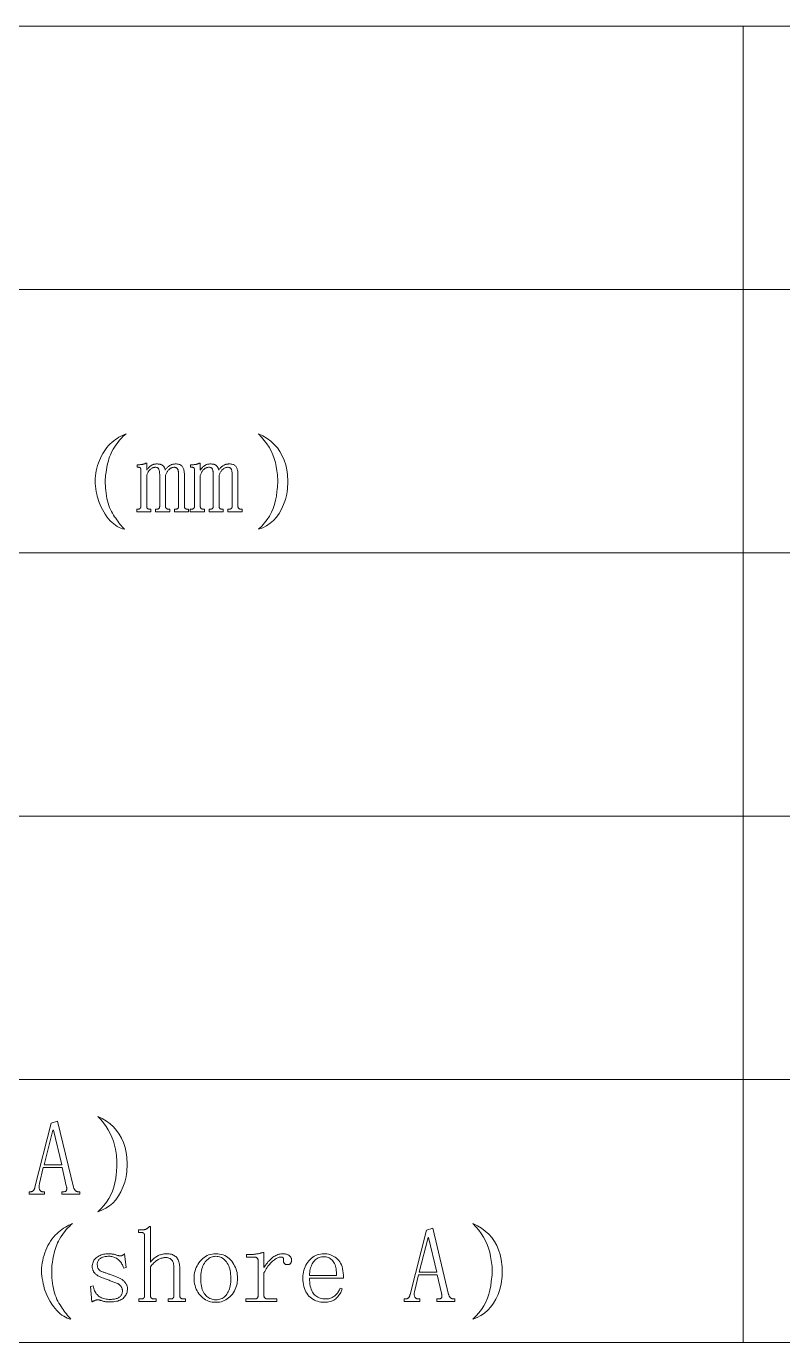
# Model space of a CAD drawing. Extents: x 1 to 297, y 1 to 210.
# Drawn here: x 17.63 to 33.11, y 29.56 to 56.51 of the extents above; entities that cross this region are included whole.
import ezdxf

# ---------------------------------------------------------------- set-up
doc = ezdxf.new("R2010")
doc.units = 0

msp = doc.modelspace()

# ---------------------------------------------------------------- linework, layer by layer
at = {"color": 7, "lineweight": 13}
for p, q in [((1.306, 56.508), (219.321, 56.508)), ((32.304, 56.508), (32.304, 29.565)), ((1.306, 51.119), (219.321, 51.119)), ((1.306, 45.731), (175.108, 45.731)), ((1.306, 40.342), (219.321, 40.342)), ((1.306, 34.953), (219.321, 34.953)), ((1.306, 29.565), (219.321, 29.565))]:
    msp.add_line(p, q, dxfattribs=at)
for points in [[(19.671, 48.168), (19.637, 48.139), (19.605, 48.109), (19.573, 48.078), (19.542, 48.044), (19.513, 48.009), (19.484, 47.972), (19.456, 47.934), (19.43, 47.893), (19.404, 47.851), (19.38, 47.808), (19.363, 47.773), (19.348, 47.736), (19.333, 47.697), (19.319, 47.657), (19.307, 47.615), (19.295, 47.571), (19.285, 47.526), (19.276, 47.479), (19.267, 47.43), (19.26, 47.379), (19.254, 47.347), (19.249, 47.313), (19.245, 47.276), (19.243, 47.237), (19.243, 47.195), (19.243, 47.151), (19.245, 47.104), (19.249, 47.055), (19.254, 47.004), (19.26, 46.951), (19.268, 46.897), (19.277, 46.845), (19.288, 46.795), (19.301, 46.748), (19.316, 46.702), (19.332, 46.658), (19.35, 46.617), (19.37, 46.578), (19.391, 46.54), (19.414, 46.505), (19.435, 46.471), (19.456, 46.438), (19.477, 46.407), (19.499, 46.376), (19.521, 46.346), (19.544, 46.318), (19.566, 46.29), (19.59, 46.263), (19.613, 46.238), (19.637, 46.213), (19.599, 46.222), (19.562, 46.235), (19.525, 46.251), (19.489, 46.271), (19.453, 46.295), (19.417, 46.322), (19.381, 46.354), (19.346, 46.389), (19.311, 46.428), (19.277, 46.471), (19.244, 46.521), (19.214, 46.571), (19.186, 46.62), (19.162, 46.668), (19.14, 46.715), (19.121, 46.761), (19.104, 46.805), (19.09, 46.849), (19.079, 46.892), (19.071, 46.933), (19.059, 46.988), (19.049, 47.042), (19.042, 47.096), (19.038, 47.15), (19.037, 47.203), (19.038, 47.256), (19.042, 47.309), (19.049, 47.361), (19.059, 47.413), (19.071, 47.465), (19.086, 47.519), (19.103, 47.571), (19.122, 47.622), (19.143, 47.671), (19.166, 47.718), (19.191, 47.763), (19.218, 47.807), (19.247, 47.849), (19.278, 47.889), (19.311, 47.928), (19.346, 47.961), (19.38, 47.992), (19.416, 48.021), (19.451, 48.048), (19.487, 48.073), (19.523, 48.096), (19.56, 48.117), (19.596, 48.136), (19.634, 48.153)], [(22.38, 48.168), (22.472, 48.123), (22.557, 48.072), (22.634, 48.015), (22.703, 47.951), (22.766, 47.881), (22.82, 47.804), (22.867, 47.72), (22.906, 47.63), (22.938, 47.534), (22.963, 47.431), (22.969, 47.382), (22.974, 47.334), (22.977, 47.285), (22.979, 47.236), (22.98, 47.186), (22.979, 47.136), (22.977, 47.086), (22.974, 47.036), (22.969, 46.985), (22.963, 46.933), (22.932, 46.821), (22.895, 46.718), (22.853, 46.624), (22.804, 46.538), (22.748, 46.462), (22.687, 46.394), (22.619, 46.336), (22.546, 46.286), (22.466, 46.245), (22.38, 46.213), (22.445, 46.277), (22.505, 46.343), (22.558, 46.412), (22.605, 46.485), (22.646, 46.561), (22.68, 46.639), (22.709, 46.721), (22.731, 46.806), (22.747, 46.894), (22.757, 46.985), (22.763, 47.029), (22.768, 47.073), (22.771, 47.117), (22.773, 47.16), (22.774, 47.203), (22.773, 47.246), (22.771, 47.288), (22.768, 47.33), (22.763, 47.372), (22.757, 47.413), (22.744, 47.498), (22.725, 47.581), (22.701, 47.661), (22.672, 47.74), (22.637, 47.816), (22.596, 47.891), (22.551, 47.963), (22.499, 48.033), (22.442, 48.102)], [(19.92, 47.533), (19.928, 47.534), (19.937, 47.534), (19.946, 47.534), (19.954, 47.535), (19.963, 47.536), (19.971, 47.537), (19.98, 47.538), (19.988, 47.539), (19.997, 47.54), (20.006, 47.542), (20.014, 47.544), (20.022, 47.546), (20.03, 47.548), (20.037, 47.55), (20.044, 47.553), (20.051, 47.555), (20.057, 47.558), (20.063, 47.561), (20.069, 47.564), (20.074, 47.568), (20.091, 47.568), (20.091, 47.422), (20.1, 47.435), (20.109, 47.448), (20.118, 47.46), (20.127, 47.471), (20.136, 47.481), (20.146, 47.49), (20.155, 47.499), (20.165, 47.507), (20.175, 47.514), (20.186, 47.521), (20.196, 47.526), (20.206, 47.531), (20.217, 47.536), (20.228, 47.54), (20.239, 47.543), (20.25, 47.546), (20.262, 47.548), (20.273, 47.549), (20.285, 47.55), (20.297, 47.551), (20.312, 47.55), (20.326, 47.549), (20.34, 47.548), (20.353, 47.546), (20.366, 47.543), (20.377, 47.54), (20.388, 47.536), (20.398, 47.531), (20.408, 47.526), (20.417, 47.521), (20.425, 47.514), (20.433, 47.507), (20.44, 47.499), (20.446, 47.49), (20.451, 47.481), (20.456, 47.471), (20.46, 47.46), (20.464, 47.448), (20.466, 47.435), (20.468, 47.422), (20.477, 47.435), (20.486, 47.448), (20.495, 47.46), (20.505, 47.471), (20.514, 47.481), (20.524, 47.49), (20.535, 47.499), (20.545, 47.507), (20.556, 47.514), (20.567, 47.521), (20.578, 47.526), (20.589, 47.531), (20.601, 47.536), (20.612, 47.54), (20.624, 47.543), (20.635, 47.546), (20.647, 47.548), (20.659, 47.549), (20.671, 47.55), (20.683, 47.551), (20.703, 47.55), (20.721, 47.548), (20.739, 47.545), (20.755, 47.541), (20.769, 47.536), (20.783, 47.529), (20.795, 47.521), (20.806, 47.512), (20.816, 47.502), (20.824, 47.491), (20.831, 47.478), (20.838, 47.465), (20.844, 47.451), (20.849, 47.437), (20.853, 47.422), (20.856, 47.406), (20.859, 47.39), (20.861, 47.373), (20.862, 47.355), (20.863, 47.336), (20.863, 46.685), (20.863, 46.678), (20.863, 46.672), (20.864, 46.666), (20.865, 46.661), (20.867, 46.656), (20.869, 46.651), (20.871, 46.647), (20.874, 46.644), (20.877, 46.64), (20.88, 46.638), (20.883, 46.635), (20.887, 46.633), (20.892, 46.631), (20.896, 46.629), (20.901, 46.628), (20.907, 46.627), (20.912, 46.626), (20.918, 46.625), (20.925, 46.625), (20.931, 46.625), (20.948, 46.625), (20.948, 46.573), (20.657, 46.573), (20.657, 46.625), (20.674, 46.625), (20.681, 46.625), (20.687, 46.625), (20.693, 46.626), (20.699, 46.627), (20.704, 46.628), (20.709, 46.629), (20.714, 46.631), (20.718, 46.633), (20.722, 46.635), (20.726, 46.638), (20.729, 46.64), (20.732, 46.644), (20.734, 46.647), (20.736, 46.651), (20.738, 46.656), (20.74, 46.661), (20.741, 46.666), (20.742, 46.672), (20.742, 46.678), (20.743, 46.685), (20.743, 47.328), (20.742, 47.346), (20.742, 47.363), (20.741, 47.378), (20.739, 47.393), (20.737, 47.406), (20.735, 47.418), (20.732, 47.428), (20.729, 47.437), (20.725, 47.445), (20.721, 47.452), (20.717, 47.458), (20.712, 47.463), (20.706, 47.467), (20.701, 47.471), (20.694, 47.474), (20.688, 47.477), (20.681, 47.479), (20.673, 47.481), (20.665, 47.482), (20.657, 47.482), (20.645, 47.482), (20.633, 47.48), (20.622, 47.478), (20.611, 47.475), (20.6, 47.471), (20.59, 47.467), (20.579, 47.461), (20.569, 47.455), (20.559, 47.447), (20.55, 47.439), (20.541, 47.43), (20.532, 47.421), (20.523, 47.41), (20.516, 47.399), (20.508, 47.388), (20.501, 47.375), (20.494, 47.362), (20.488, 47.349), (20.482, 47.334), (20.477, 47.319), (20.477, 46.685), (20.477, 46.678), (20.478, 46.672), (20.478, 46.666), (20.48, 46.661), (20.481, 46.656), (20.483, 46.651), (20.485, 46.647), (20.488, 46.644), (20.491, 46.64), (20.494, 46.638), (20.498, 46.635), (20.502, 46.633), (20.506, 46.631), (20.511, 46.629), (20.516, 46.628), (20.521, 46.627), (20.526, 46.626), (20.532, 46.625), (20.539, 46.625), (20.546, 46.625), (20.563, 46.625), (20.563, 46.573), (20.271, 46.573), (20.271, 46.625), (20.288, 46.625), (20.295, 46.625), (20.301, 46.625), (20.307, 46.626), (20.313, 46.627), (20.318, 46.628), (20.323, 46.629), (20.328, 46.631), (20.332, 46.633), (20.336, 46.635), (20.34, 46.638), (20.343, 46.64), (20.346, 46.644), (20.349, 46.647), (20.351, 46.651), (20.353, 46.656), (20.354, 46.661), (20.355, 46.666), (20.356, 46.672), (20.357, 46.678), (20.357, 46.685), (20.357, 47.328), (20.357, 47.343), (20.356, 47.357), (20.355, 47.371), (20.354, 47.383), (20.353, 47.395), (20.351, 47.406), (20.349, 47.417), (20.346, 47.426), (20.343, 47.435), (20.34, 47.443), (20.336, 47.451), (20.332, 47.457), (20.326, 47.463), (20.321, 47.468), (20.314, 47.472), (20.307, 47.476), (20.299, 47.479), (20.29, 47.48), (20.281, 47.482), (20.271, 47.482), (20.259, 47.482), (20.248, 47.48), (20.236, 47.478), (20.225, 47.475), (20.214, 47.471), (20.204, 47.467), (20.194, 47.461), (20.183, 47.455), (20.174, 47.447), (20.164, 47.439), (20.155, 47.43), (20.146, 47.42), (20.138, 47.41), (20.13, 47.398), (20.122, 47.386), (20.115, 47.372), (20.109, 47.358), (20.102, 47.343), (20.097, 47.327), (20.091, 47.311), (20.091, 46.685), (20.091, 46.678), (20.092, 46.672), (20.093, 46.666), (20.094, 46.661), (20.096, 46.656), (20.097, 46.651), (20.1, 46.647), (20.102, 46.644), (20.105, 46.64), (20.108, 46.638), (20.112, 46.635), (20.116, 46.633), (20.12, 46.631), (20.125, 46.629), (20.13, 46.628), (20.135, 46.627), (20.141, 46.626), (20.147, 46.625), (20.153, 46.625), (20.16, 46.625), (20.177, 46.625), (20.177, 46.573), (19.886, 46.573), (19.886, 46.625), (19.903, 46.625), (19.909, 46.625), (19.916, 46.625), (19.922, 46.626), (19.927, 46.627), (19.933, 46.628), (19.938, 46.629), (19.942, 46.631), (19.947, 46.633), (19.95, 46.635), (19.954, 46.638), (19.957, 46.64), (19.96, 46.644), (19.963, 46.647), (19.965, 46.651), (19.967, 46.656), (19.968, 46.661), (19.97, 46.666), (19.971, 46.672), (19.971, 46.678), (19.971, 46.685), (19.971, 47.431), (19.971, 47.436), (19.971, 47.44), (19.97, 47.445), (19.97, 47.449), (19.969, 47.453), (19.968, 47.457), (19.967, 47.46), (19.966, 47.463), (19.964, 47.466), (19.963, 47.469), (19.961, 47.472), (19.959, 47.474), (19.956, 47.476), (19.953, 47.477), (19.95, 47.479), (19.946, 47.48), (19.942, 47.481), (19.938, 47.481), (19.933, 47.482), (19.928, 47.482), (19.894, 47.482), (19.894, 47.533)], [(21.017, 47.533), (21.026, 47.534), (21.034, 47.534), (21.043, 47.534), (21.051, 47.535), (21.06, 47.536), (21.068, 47.537), (21.077, 47.538), (21.086, 47.539), (21.094, 47.54), (21.103, 47.542), (21.111, 47.544), (21.119, 47.546), (21.127, 47.548), (21.134, 47.55), (21.141, 47.553), (21.148, 47.555), (21.154, 47.558), (21.16, 47.561), (21.166, 47.564), (21.171, 47.568), (21.188, 47.568), (21.188, 47.422), (21.197, 47.435), (21.206, 47.448), (21.215, 47.46), (21.224, 47.471), (21.233, 47.481), (21.243, 47.49), (21.253, 47.499), (21.262, 47.507), (21.272, 47.514), (21.283, 47.521), (21.293, 47.526), (21.304, 47.531), (21.314, 47.536), (21.325, 47.54), (21.336, 47.543), (21.347, 47.546), (21.359, 47.548), (21.37, 47.549), (21.382, 47.55), (21.394, 47.551), (21.409, 47.55), (21.424, 47.549), (21.437, 47.548), (21.45, 47.546), (21.463, 47.543), (21.474, 47.54), (21.485, 47.536), (21.496, 47.531), (21.505, 47.526), (21.514, 47.521), (21.522, 47.514), (21.53, 47.507), (21.537, 47.499), (21.543, 47.49), (21.548, 47.481), (21.553, 47.471), (21.557, 47.46), (21.561, 47.448), (21.563, 47.435), (21.566, 47.422), (21.574, 47.435), (21.583, 47.448), (21.592, 47.46), (21.602, 47.471), (21.612, 47.481), (21.622, 47.49), (21.632, 47.499), (21.642, 47.507), (21.653, 47.514), (21.664, 47.521), (21.675, 47.526), (21.687, 47.531), (21.698, 47.536), (21.709, 47.54), (21.721, 47.543), (21.732, 47.546), (21.744, 47.548), (21.756, 47.549), (21.768, 47.55), (21.78, 47.551), (21.8, 47.55), (21.818, 47.548), (21.836, 47.545), (21.852, 47.541), (21.867, 47.536), (21.88, 47.529), (21.892, 47.521), (21.903, 47.512), (21.913, 47.502), (21.921, 47.491), (21.929, 47.478), (21.935, 47.465), (21.941, 47.451), (21.946, 47.437), (21.95, 47.422), (21.954, 47.406), (21.956, 47.39), (21.958, 47.373), (21.959, 47.355), (21.96, 47.336), (21.96, 46.685), (21.96, 46.678), (21.96, 46.672), (21.961, 46.666), (21.963, 46.661), (21.964, 46.656), (21.966, 46.651), (21.968, 46.647), (21.971, 46.644), (21.974, 46.64), (21.977, 46.638), (21.981, 46.635), (21.984, 46.633), (21.989, 46.631), (21.993, 46.629), (21.998, 46.628), (22.004, 46.627), (22.009, 46.626), (22.015, 46.625), (22.022, 46.625), (22.028, 46.625), (22.046, 46.625), (22.046, 46.573), (21.754, 46.573), (21.754, 46.625), (21.771, 46.625), (21.778, 46.625), (21.784, 46.625), (21.79, 46.626), (21.796, 46.627), (21.801, 46.628), (21.806, 46.629), (21.811, 46.631), (21.815, 46.633), (21.819, 46.635), (21.823, 46.638), (21.826, 46.64), (21.829, 46.644), (21.831, 46.647), (21.834, 46.651), (21.836, 46.656), (21.837, 46.661), (21.838, 46.666), (21.839, 46.672), (21.84, 46.678), (21.84, 46.685), (21.84, 47.328), (21.84, 47.346), (21.839, 47.363), (21.838, 47.378), (21.836, 47.393), (21.834, 47.406), (21.832, 47.418), (21.829, 47.428), (21.826, 47.437), (21.822, 47.445), (21.818, 47.452), (21.814, 47.458), (21.809, 47.463), (21.804, 47.467), (21.798, 47.471), (21.792, 47.474), (21.785, 47.477), (21.778, 47.479), (21.77, 47.481), (21.762, 47.482), (21.754, 47.482), (21.742, 47.482), (21.731, 47.48), (21.719, 47.478), (21.708, 47.475), (21.697, 47.471), (21.687, 47.467), (21.676, 47.461), (21.666, 47.455), (21.656, 47.447), (21.647, 47.439), (21.638, 47.43), (21.629, 47.421), (21.621, 47.41), (21.613, 47.399), (21.605, 47.388), (21.598, 47.375), (21.591, 47.362), (21.585, 47.349), (21.579, 47.334), (21.574, 47.319), (21.574, 46.685), (21.574, 46.678), (21.575, 46.672), (21.576, 46.666), (21.577, 46.661), (21.578, 46.656), (21.58, 46.651), (21.582, 46.647), (21.585, 46.644), (21.588, 46.64), (21.591, 46.638), (21.595, 46.635), (21.599, 46.633), (21.603, 46.631), (21.608, 46.629), (21.613, 46.628), (21.618, 46.627), (21.624, 46.626), (21.63, 46.625), (21.636, 46.625), (21.643, 46.625), (21.66, 46.625), (21.66, 46.573), (21.368, 46.573), (21.368, 46.625), (21.386, 46.625), (21.392, 46.625), (21.399, 46.625), (21.405, 46.626), (21.41, 46.627), (21.416, 46.628), (21.42, 46.629), (21.425, 46.631), (21.429, 46.633), (21.433, 46.635), (21.437, 46.638), (21.44, 46.64), (21.443, 46.644), (21.446, 46.647), (21.448, 46.651), (21.45, 46.656), (21.451, 46.661), (21.453, 46.666), (21.453, 46.672), (21.454, 46.678), (21.454, 46.685), (21.454, 47.328), (21.454, 47.343), (21.453, 47.357), (21.453, 47.371), (21.451, 47.383), (21.45, 47.395), (21.448, 47.406), (21.446, 47.417), (21.443, 47.426), (21.44, 47.435), (21.437, 47.443), (21.433, 47.451), (21.429, 47.457), (21.424, 47.463), (21.418, 47.468), (21.411, 47.472), (21.404, 47.476), (21.396, 47.479), (21.388, 47.48), (21.378, 47.482), (21.368, 47.482), (21.356, 47.482), (21.345, 47.48), (21.334, 47.478), (21.322, 47.475), (21.312, 47.471), (21.301, 47.467), (21.291, 47.461), (21.281, 47.455), (21.271, 47.447), (21.261, 47.439), (21.252, 47.43), (21.243, 47.42), (21.235, 47.41), (21.227, 47.398), (21.219, 47.386), (21.212, 47.372), (21.206, 47.358), (21.2, 47.343), (21.194, 47.327), (21.188, 47.311), (21.188, 46.685), (21.189, 46.678), (21.189, 46.672), (21.19, 46.666), (21.191, 46.661), (21.193, 46.656), (21.195, 46.651), (21.197, 46.647), (21.199, 46.644), (21.202, 46.64), (21.206, 46.638), (21.209, 46.635), (21.213, 46.633), (21.217, 46.631), (21.222, 46.629), (21.227, 46.628), (21.232, 46.627), (21.238, 46.626), (21.244, 46.625), (21.25, 46.625), (21.257, 46.625), (21.274, 46.625), (21.274, 46.573), (20.983, 46.573), (20.983, 46.625), (21, 46.625), (21.006, 46.625), (21.013, 46.625), (21.019, 46.626), (21.024, 46.627), (21.03, 46.628), (21.035, 46.629), (21.039, 46.631), (21.044, 46.633), (21.048, 46.635), (21.051, 46.638), (21.054, 46.64), (21.057, 46.644), (21.06, 46.647), (21.062, 46.651), (21.064, 46.656), (21.066, 46.661), (21.067, 46.666), (21.068, 46.672), (21.068, 46.678), (21.068, 46.685), (21.068, 47.431), (21.068, 47.436), (21.068, 47.44), (21.068, 47.445), (21.067, 47.449), (21.066, 47.453), (21.065, 47.457), (21.064, 47.46), (21.063, 47.463), (21.061, 47.466), (21.06, 47.469), (21.058, 47.472), (21.056, 47.474), (21.053, 47.476), (21.05, 47.477), (21.047, 47.479), (21.043, 47.48), (21.039, 47.481), (21.035, 47.481), (21.03, 47.482), (21.026, 47.482), (20.991, 47.482), (20.991, 47.533)], [(18.36, 33.151), (17.974, 33.151), (17.897, 32.825), (17.894, 32.81), (17.891, 32.795), (17.89, 32.781), (17.889, 32.768), (17.888, 32.755), (17.889, 32.743), (17.89, 32.732), (17.891, 32.721), (17.894, 32.71), (17.897, 32.701), (17.901, 32.692), (17.906, 32.684), (17.911, 32.677), (17.918, 32.67), (17.925, 32.665), (17.933, 32.661), (17.942, 32.658), (17.952, 32.655), (17.963, 32.654), (17.974, 32.653), (18, 32.653), (18, 32.602), (17.683, 32.602), (17.683, 32.653), (17.708, 32.653), (17.715, 32.654), (17.722, 32.654), (17.728, 32.655), (17.734, 32.657), (17.741, 32.659), (17.746, 32.661), (17.752, 32.664), (17.758, 32.667), (17.763, 32.671), (17.768, 32.675), (17.773, 32.679), (17.778, 32.685), (17.782, 32.69), (17.786, 32.697), (17.79, 32.704), (17.793, 32.711), (17.796, 32.72), (17.799, 32.728), (17.801, 32.738), (17.803, 32.748), (18.137, 34.059), (18.266, 34.102), (18.591, 32.748), (18.595, 32.738), (18.598, 32.728), (18.602, 32.72), (18.606, 32.711), (18.611, 32.704), (18.615, 32.697), (18.619, 32.69), (18.624, 32.685), (18.629, 32.679), (18.634, 32.675), (18.639, 32.671), (18.645, 32.667), (18.65, 32.664), (18.656, 32.661), (18.662, 32.659), (18.668, 32.657), (18.674, 32.655), (18.681, 32.654), (18.687, 32.654), (18.694, 32.653), (18.72, 32.653), (18.72, 32.602), (18.351, 32.602), (18.351, 32.653), (18.386, 32.653), (18.395, 32.654), (18.405, 32.655), (18.413, 32.656), (18.42, 32.658), (18.427, 32.661), (18.433, 32.664), (18.439, 32.668), (18.443, 32.673), (18.447, 32.678), (18.45, 32.683), (18.452, 32.69), (18.454, 32.697), (18.455, 32.704), (18.455, 32.712), (18.455, 32.721), (18.454, 32.73), (18.453, 32.74), (18.451, 32.751), (18.449, 32.762), (18.446, 32.773)], [(19.088, 34.196), (19.181, 34.152), (19.265, 34.101), (19.342, 34.044), (19.412, 33.98), (19.474, 33.909), (19.529, 33.832), (19.576, 33.749), (19.615, 33.659), (19.647, 33.562), (19.671, 33.459), (19.677, 33.411), (19.682, 33.362), (19.686, 33.314), (19.688, 33.264), (19.688, 33.215), (19.688, 33.165), (19.686, 33.115), (19.682, 33.064), (19.677, 33.013), (19.671, 32.962), (19.641, 32.85), (19.604, 32.747), (19.561, 32.652), (19.512, 32.567), (19.457, 32.491), (19.396, 32.423), (19.328, 32.364), (19.254, 32.315), (19.174, 32.274), (19.088, 32.242), (19.154, 32.305), (19.213, 32.372), (19.266, 32.441), (19.313, 32.514), (19.354, 32.589), (19.389, 32.668), (19.417, 32.75), (19.439, 32.834), (19.456, 32.922), (19.466, 33.013), (19.472, 33.058), (19.476, 33.102), (19.48, 33.146), (19.482, 33.189), (19.483, 33.232), (19.482, 33.275), (19.48, 33.317), (19.476, 33.359), (19.472, 33.401), (19.466, 33.442), (19.452, 33.527), (19.434, 33.609), (19.41, 33.69), (19.38, 33.768), (19.346, 33.845), (19.305, 33.919), (19.259, 33.992), (19.208, 34.062), (19.151, 34.13)], [(18.18, 33.913), (18.171, 33.913), (17.991, 33.202), (18.351, 33.202)], [(18.574, 32.002), (18.54, 31.974), (18.508, 31.944), (18.476, 31.912), (18.445, 31.879), (18.416, 31.843), (18.387, 31.807), (18.359, 31.768), (18.333, 31.728), (18.307, 31.686), (18.283, 31.642), (18.266, 31.607), (18.25, 31.57), (18.236, 31.531), (18.222, 31.491), (18.21, 31.449), (18.198, 31.405), (18.188, 31.36), (18.178, 31.313), (18.17, 31.264), (18.163, 31.213), (18.156, 31.181), (18.152, 31.147), (18.148, 31.11), (18.146, 31.071), (18.146, 31.029), (18.146, 30.985), (18.148, 30.939), (18.152, 30.89), (18.156, 30.839), (18.163, 30.785), (18.17, 30.731), (18.18, 30.679), (18.191, 30.63), (18.204, 30.582), (18.218, 30.536), (18.235, 30.493), (18.253, 30.451), (18.272, 30.412), (18.294, 30.374), (18.317, 30.339), (18.338, 30.305), (18.359, 30.273), (18.38, 30.241), (18.402, 30.21), (18.424, 30.181), (18.447, 30.152), (18.469, 30.124), (18.492, 30.098), (18.516, 30.072), (18.54, 30.048), (18.502, 30.056), (18.465, 30.069), (18.428, 30.085), (18.392, 30.105), (18.356, 30.129), (18.32, 30.157), (18.284, 30.188), (18.249, 30.223), (18.214, 30.262), (18.18, 30.305), (18.147, 30.356), (18.117, 30.406), (18.089, 30.455), (18.065, 30.502), (18.043, 30.549), (18.023, 30.595), (18.007, 30.64), (17.993, 30.683), (17.982, 30.726), (17.974, 30.768), (17.962, 30.822), (17.952, 30.877), (17.945, 30.931), (17.941, 30.984), (17.94, 31.038), (17.941, 31.091), (17.945, 31.143), (17.952, 31.196), (17.962, 31.248), (17.974, 31.299), (17.989, 31.353), (18.006, 31.405), (18.024, 31.456), (18.045, 31.505), (18.068, 31.552), (18.093, 31.597), (18.12, 31.641), (18.15, 31.683), (18.181, 31.723), (18.214, 31.762), (18.249, 31.795), (18.283, 31.826), (18.318, 31.856), (18.354, 31.883), (18.39, 31.908), (18.426, 31.931), (18.462, 31.952), (18.499, 31.97), (18.537, 31.987)], [(19.928, 30.408), (19.928, 30.459), (19.971, 30.459), (19.98, 30.459), (19.987, 30.46), (19.995, 30.461), (20.001, 30.462), (20.008, 30.463), (20.013, 30.465), (20.019, 30.468), (20.023, 30.47), (20.028, 30.473), (20.031, 30.476), (20.034, 30.48), (20.037, 30.484), (20.04, 30.488), (20.042, 30.493), (20.044, 30.498), (20.046, 30.503), (20.047, 30.509), (20.048, 30.515), (20.048, 30.521), (20.048, 30.528), (20.048, 31.753), (20.048, 31.76), (20.048, 31.766), (20.047, 31.772), (20.046, 31.778), (20.044, 31.783), (20.042, 31.788), (20.04, 31.793), (20.037, 31.797), (20.034, 31.801), (20.031, 31.805), (20.028, 31.808), (20.023, 31.811), (20.019, 31.814), (20.013, 31.816), (20.008, 31.818), (20.001, 31.819), (19.995, 31.82), (19.987, 31.821), (19.98, 31.822), (19.971, 31.822), (19.92, 31.822), (19.92, 31.873), (20.014, 31.873), (20.021, 31.874), (20.028, 31.874), (20.035, 31.875), (20.042, 31.876), (20.048, 31.878), (20.055, 31.88), (20.062, 31.882), (20.069, 31.884), (20.076, 31.887), (20.083, 31.891), (20.09, 31.894), (20.096, 31.898), (20.103, 31.902), (20.11, 31.907), (20.117, 31.912), (20.124, 31.917), (20.131, 31.923), (20.138, 31.929), (20.144, 31.935), (20.151, 31.942), (20.168, 31.942), (20.168, 31.213), (20.184, 31.232), (20.199, 31.249), (20.215, 31.265), (20.231, 31.28), (20.247, 31.294), (20.262, 31.307), (20.278, 31.318), (20.295, 31.329), (20.311, 31.338), (20.327, 31.346), (20.343, 31.354), (20.36, 31.36), (20.377, 31.366), (20.394, 31.371), (20.412, 31.375), (20.429, 31.379), (20.447, 31.381), (20.465, 31.383), (20.484, 31.384), (20.503, 31.385), (20.528, 31.384), (20.552, 31.382), (20.574, 31.378), (20.596, 31.373), (20.616, 31.367), (20.635, 31.359), (20.653, 31.349), (20.67, 31.338), (20.685, 31.326), (20.7, 31.312), (20.713, 31.297), (20.724, 31.28), (20.735, 31.261), (20.744, 31.241), (20.751, 31.219), (20.757, 31.195), (20.762, 31.17), (20.766, 31.143), (20.768, 31.115), (20.768, 31.085), (20.768, 30.528), (20.769, 30.521), (20.769, 30.515), (20.77, 30.509), (20.772, 30.503), (20.774, 30.498), (20.776, 30.493), (20.779, 30.488), (20.782, 30.484), (20.786, 30.48), (20.79, 30.476), (20.794, 30.473), (20.799, 30.47), (20.804, 30.468), (20.809, 30.465), (20.814, 30.463), (20.82, 30.462), (20.826, 30.461), (20.832, 30.46), (20.839, 30.459), (20.846, 30.459), (20.888, 30.459), (20.888, 30.408), (20.528, 30.408), (20.528, 30.459), (20.571, 30.459), (20.58, 30.459), (20.587, 30.46), (20.595, 30.461), (20.601, 30.462), (20.608, 30.463), (20.613, 30.465), (20.619, 30.468), (20.623, 30.47), (20.628, 30.473), (20.631, 30.476), (20.634, 30.48), (20.637, 30.484), (20.64, 30.488), (20.642, 30.493), (20.644, 30.498), (20.646, 30.503), (20.647, 30.509), (20.648, 30.515), (20.648, 30.521), (20.648, 30.528), (20.648, 31.068), (20.648, 31.096), (20.646, 31.122), (20.644, 31.146), (20.641, 31.169), (20.637, 31.189), (20.631, 31.207), (20.625, 31.223), (20.618, 31.238), (20.61, 31.25), (20.601, 31.261), (20.591, 31.27), (20.581, 31.278), (20.57, 31.285), (20.559, 31.291), (20.547, 31.296), (20.534, 31.3), (20.521, 31.303), (20.507, 31.306), (20.492, 31.307), (20.477, 31.308), (20.463, 31.307), (20.449, 31.306), (20.435, 31.304), (20.42, 31.301), (20.405, 31.297), (20.39, 31.292), (20.375, 31.287), (20.359, 31.28), (20.343, 31.273), (20.327, 31.265), (20.311, 31.256), (20.295, 31.245), (20.278, 31.234), (20.262, 31.221), (20.247, 31.207), (20.231, 31.192), (20.215, 31.175), (20.199, 31.158), (20.184, 31.139), (20.168, 31.119), (20.168, 30.528), (20.169, 30.521), (20.169, 30.515), (20.17, 30.509), (20.172, 30.503), (20.174, 30.498), (20.176, 30.493), (20.179, 30.488), (20.182, 30.484), (20.186, 30.48), (20.19, 30.476), (20.194, 30.473), (20.199, 30.47), (20.204, 30.468), (20.209, 30.465), (20.214, 30.463), (20.22, 30.462), (20.226, 30.461), (20.232, 30.46), (20.239, 30.459), (20.246, 30.459), (20.288, 30.459), (20.288, 30.408)], [(26.04, 30.956), (25.654, 30.956), (25.577, 30.631), (25.574, 30.615), (25.571, 30.601), (25.57, 30.587), (25.569, 30.574), (25.568, 30.561), (25.569, 30.549), (25.57, 30.537), (25.571, 30.526), (25.574, 30.516), (25.577, 30.506), (25.581, 30.497), (25.586, 30.489), (25.591, 30.482), (25.598, 30.476), (25.605, 30.471), (25.613, 30.467), (25.622, 30.463), (25.632, 30.461), (25.643, 30.46), (25.654, 30.459), (25.68, 30.459), (25.68, 30.408), (25.363, 30.408), (25.363, 30.459), (25.388, 30.459), (25.395, 30.459), (25.402, 30.46), (25.408, 30.461), (25.414, 30.463), (25.421, 30.465), (25.426, 30.467), (25.432, 30.47), (25.438, 30.473), (25.443, 30.476), (25.448, 30.481), (25.453, 30.485), (25.458, 30.49), (25.462, 30.496), (25.466, 30.503), (25.47, 30.51), (25.473, 30.517), (25.476, 30.525), (25.479, 30.534), (25.481, 30.543), (25.483, 30.553), (25.817, 31.865), (25.946, 31.908), (26.271, 30.553), (26.275, 30.543), (26.278, 30.534), (26.282, 30.525), (26.286, 30.517), (26.291, 30.51), (26.295, 30.503), (26.299, 30.496), (26.304, 30.49), (26.309, 30.485), (26.314, 30.481), (26.319, 30.476), (26.325, 30.473), (26.33, 30.47), (26.336, 30.467), (26.342, 30.465), (26.348, 30.463), (26.354, 30.461), (26.361, 30.46), (26.367, 30.459), (26.374, 30.459), (26.4, 30.459), (26.4, 30.408), (26.031, 30.408), (26.031, 30.459), (26.066, 30.459), (26.075, 30.459), (26.085, 30.46), (26.093, 30.462), (26.1, 30.464), (26.107, 30.467), (26.113, 30.47), (26.119, 30.474), (26.123, 30.478), (26.127, 30.483), (26.13, 30.489), (26.132, 30.495), (26.134, 30.502), (26.135, 30.51), (26.135, 30.518), (26.135, 30.527), (26.134, 30.536), (26.133, 30.546), (26.131, 30.556), (26.129, 30.567), (26.126, 30.579)], [(26.768, 32.002), (26.861, 31.958), (26.945, 31.907), (27.022, 31.849), (27.092, 31.785), (27.154, 31.715), (27.209, 31.638), (27.256, 31.554), (27.295, 31.464), (27.327, 31.368), (27.351, 31.265), (27.357, 31.217), (27.362, 31.168), (27.366, 31.119), (27.368, 31.07), (27.368, 31.021), (27.368, 30.971), (27.366, 30.92), (27.362, 30.87), (27.357, 30.819), (27.351, 30.768), (27.321, 30.656), (27.284, 30.552), (27.241, 30.458), (27.192, 30.373), (27.137, 30.296), (27.076, 30.229), (27.008, 30.17), (26.934, 30.12), (26.854, 30.08), (26.768, 30.048), (26.834, 30.111), (26.893, 30.177), (26.946, 30.247), (26.993, 30.319), (27.034, 30.395), (27.069, 30.474), (27.097, 30.555), (27.119, 30.64), (27.136, 30.728), (27.146, 30.819), (27.152, 30.864), (27.156, 30.908), (27.16, 30.951), (27.162, 30.995), (27.163, 31.038), (27.162, 31.08), (27.16, 31.123), (27.156, 31.165), (27.152, 31.206), (27.146, 31.248), (27.132, 31.332), (27.114, 31.415), (27.09, 31.496), (27.06, 31.574), (27.026, 31.651), (26.985, 31.725), (26.939, 31.797), (26.888, 31.868), (26.831, 31.936)], [(25.86, 31.719), (25.851, 31.719), (25.671, 31.008), (26.031, 31.008)], [(18.977, 31.119), (18.978, 31.144), (18.981, 31.168), (18.986, 31.191), (18.993, 31.212), (19.002, 31.233), (19.012, 31.252), (19.025, 31.27), (19.04, 31.286), (19.057, 31.302), (19.076, 31.316), (19.096, 31.329), (19.116, 31.341), (19.138, 31.351), (19.161, 31.36), (19.184, 31.368), (19.208, 31.374), (19.232, 31.379), (19.258, 31.382), (19.284, 31.384), (19.311, 31.385), (19.327, 31.385), (19.342, 31.384), (19.357, 31.383), (19.372, 31.381), (19.386, 31.379), (19.401, 31.377), (19.415, 31.374), (19.429, 31.371), (19.443, 31.368), (19.457, 31.363), (19.47, 31.359), (19.483, 31.356), (19.494, 31.352), (19.505, 31.35), (19.515, 31.347), (19.524, 31.345), (19.532, 31.344), (19.539, 31.343), (19.546, 31.342), (19.551, 31.342), (19.556, 31.342), (19.561, 31.342), (19.566, 31.343), (19.57, 31.343), (19.575, 31.344), (19.579, 31.345), (19.583, 31.346), (19.587, 31.347), (19.591, 31.349), (19.594, 31.351), (19.598, 31.352), (19.601, 31.355), (19.605, 31.357), (19.609, 31.36), (19.613, 31.363), (19.618, 31.367), (19.622, 31.371), (19.627, 31.375), (19.632, 31.38), (19.637, 31.385), (19.671, 31.102), (19.62, 31.093), (19.612, 31.115), (19.604, 31.136), (19.595, 31.156), (19.585, 31.175), (19.574, 31.193), (19.562, 31.21), (19.549, 31.226), (19.535, 31.242), (19.52, 31.256), (19.504, 31.269), (19.488, 31.281), (19.471, 31.292), (19.453, 31.302), (19.436, 31.31), (19.417, 31.317), (19.399, 31.323), (19.38, 31.328), (19.36, 31.331), (19.34, 31.333), (19.32, 31.333), (19.298, 31.333), (19.277, 31.332), (19.257, 31.33), (19.238, 31.327), (19.22, 31.323), (19.203, 31.318), (19.187, 31.312), (19.172, 31.306), (19.157, 31.299), (19.144, 31.291), (19.132, 31.282), (19.121, 31.272), (19.111, 31.262), (19.103, 31.251), (19.096, 31.239), (19.09, 31.227), (19.086, 31.214), (19.082, 31.2), (19.08, 31.186), (19.08, 31.171), (19.08, 31.157), (19.081, 31.144), (19.082, 31.132), (19.085, 31.121), (19.087, 31.109), (19.091, 31.099), (19.094, 31.089), (19.099, 31.08), (19.104, 31.071), (19.11, 31.063), (19.116, 31.056), (19.124, 31.049), (19.132, 31.042), (19.141, 31.036), (19.152, 31.03), (19.163, 31.025), (19.175, 31.02), (19.188, 31.015), (19.202, 31.011), (19.217, 31.008), (19.229, 31.003), (19.242, 30.997), (19.256, 30.992), (19.27, 30.986), (19.284, 30.981), (19.3, 30.975), (19.316, 30.97), (19.332, 30.964), (19.349, 30.958), (19.367, 30.952), (19.385, 30.946), (19.402, 30.94), (19.42, 30.934), (19.437, 30.927), (19.454, 30.921), (19.47, 30.914), (19.487, 30.908), (19.503, 30.901), (19.519, 30.895), (19.534, 30.888), (19.548, 30.881), (19.561, 30.873), (19.573, 30.865), (19.586, 30.857), (19.597, 30.848), (19.609, 30.839), (19.62, 30.829), (19.63, 30.819), (19.64, 30.809), (19.65, 30.798), (19.659, 30.786), (19.667, 30.775), (19.674, 30.763), (19.68, 30.751), (19.685, 30.739), (19.689, 30.726), (19.693, 30.713), (19.695, 30.7), (19.696, 30.687), (19.697, 30.673), (19.696, 30.648), (19.693, 30.624), (19.689, 30.601), (19.683, 30.579), (19.674, 30.559), (19.665, 30.539), (19.653, 30.521), (19.639, 30.503), (19.624, 30.487), (19.607, 30.472), (19.588, 30.458), (19.568, 30.446), (19.546, 30.435), (19.522, 30.425), (19.497, 30.417), (19.47, 30.411), (19.441, 30.406), (19.411, 30.402), (19.379, 30.4), (19.346, 30.399), (19.324, 30.399), (19.303, 30.4), (19.284, 30.401), (19.265, 30.403), (19.248, 30.404), (19.232, 30.407), (19.217, 30.41), (19.203, 30.413), (19.19, 30.417), (19.178, 30.421), (19.167, 30.425), (19.157, 30.428), (19.147, 30.431), (19.137, 30.434), (19.128, 30.437), (19.119, 30.439), (19.111, 30.44), (19.103, 30.441), (19.095, 30.442), (19.088, 30.442), (19.083, 30.442), (19.078, 30.441), (19.073, 30.441), (19.067, 30.44), (19.062, 30.439), (19.056, 30.437), (19.05, 30.436), (19.044, 30.434), (19.039, 30.432), (19.033, 30.429), (19.027, 30.427), (19.02, 30.424), (19.014, 30.421), (19.008, 30.418), (19.002, 30.415), (18.995, 30.412), (18.989, 30.409), (18.982, 30.406), (18.975, 30.403), (18.968, 30.399), (18.943, 30.716), (18.994, 30.725), (19, 30.698), (19.007, 30.673), (19.015, 30.649), (19.024, 30.626), (19.035, 30.605), (19.047, 30.585), (19.059, 30.566), (19.074, 30.549), (19.089, 30.534), (19.106, 30.519), (19.123, 30.506), (19.143, 30.494), (19.163, 30.484), (19.185, 30.475), (19.208, 30.468), (19.233, 30.462), (19.259, 30.457), (19.287, 30.453), (19.315, 30.451), (19.346, 30.451), (19.369, 30.451), (19.391, 30.452), (19.412, 30.454), (19.433, 30.457), (19.452, 30.461), (19.469, 30.466), (19.486, 30.472), (19.502, 30.478), (19.516, 30.485), (19.53, 30.493), (19.542, 30.502), (19.553, 30.512), (19.563, 30.523), (19.571, 30.535), (19.578, 30.547), (19.584, 30.56), (19.588, 30.574), (19.592, 30.589), (19.593, 30.605), (19.594, 30.622), (19.594, 30.634), (19.593, 30.645), (19.591, 30.656), (19.589, 30.667), (19.586, 30.677), (19.582, 30.686), (19.577, 30.695), (19.572, 30.704), (19.566, 30.713), (19.56, 30.721), (19.553, 30.728), (19.546, 30.735), (19.539, 30.742), (19.532, 30.748), (19.526, 30.754), (19.519, 30.759), (19.512, 30.764), (19.505, 30.769), (19.498, 30.773), (19.491, 30.776), (19.474, 30.783), (19.456, 30.79), (19.438, 30.797), (19.42, 30.804), (19.401, 30.812), (19.382, 30.819), (19.363, 30.826), (19.343, 30.834), (19.323, 30.841), (19.303, 30.849), (19.282, 30.857), (19.263, 30.864), (19.243, 30.872), (19.224, 30.879), (19.206, 30.887), (19.188, 30.894), (19.171, 30.901), (19.155, 30.908), (19.138, 30.915), (19.123, 30.922), (19.108, 30.929), (19.094, 30.936), (19.08, 30.944), (19.068, 30.952), (19.056, 30.961), (19.046, 30.969), (19.036, 30.978), (19.027, 30.988), (19.019, 30.998), (19.011, 31.008), (19.005, 31.018), (18.999, 31.029), (18.994, 31.039), (18.989, 31.05), (18.986, 31.061), (18.982, 31.073), (18.98, 31.084), (18.978, 31.095), (18.977, 31.107)], [(21.951, 30.888), (21.95, 30.846), (21.946, 30.805), (21.94, 30.766), (21.931, 30.728), (21.919, 30.692), (21.905, 30.657), (21.888, 30.623), (21.869, 30.591), (21.847, 30.561), (21.823, 30.532), (21.796, 30.505), (21.769, 30.481), (21.74, 30.46), (21.71, 30.441), (21.679, 30.426), (21.647, 30.413), (21.613, 30.403), (21.579, 30.396), (21.543, 30.392), (21.506, 30.391), (21.467, 30.392), (21.43, 30.396), (21.394, 30.404), (21.359, 30.414), (21.327, 30.427), (21.295, 30.443), (21.265, 30.462), (21.237, 30.484), (21.21, 30.509), (21.184, 30.536), (21.16, 30.566), (21.139, 30.597), (21.121, 30.629), (21.105, 30.662), (21.091, 30.697), (21.08, 30.733), (21.071, 30.77), (21.065, 30.808), (21.061, 30.847), (21.06, 30.888), (21.061, 30.925), (21.065, 30.962), (21.071, 30.998), (21.08, 31.033), (21.091, 31.068), (21.105, 31.102), (21.121, 31.135), (21.139, 31.167), (21.16, 31.199), (21.184, 31.231), (21.21, 31.26), (21.237, 31.286), (21.265, 31.309), (21.295, 31.329), (21.327, 31.346), (21.359, 31.36), (21.394, 31.371), (21.43, 31.379), (21.467, 31.383), (21.506, 31.385), (21.546, 31.383), (21.584, 31.379), (21.621, 31.371), (21.656, 31.36), (21.69, 31.346), (21.722, 31.329), (21.752, 31.309), (21.78, 31.286), (21.806, 31.26), (21.831, 31.231), (21.854, 31.199), (21.874, 31.167), (21.892, 31.135), (21.908, 31.102), (21.921, 31.068), (21.932, 31.033), (21.94, 30.998), (21.946, 30.962), (21.95, 30.925)], [(21.197, 30.879), (21.198, 30.836), (21.201, 30.795), (21.205, 30.756), (21.211, 30.719), (21.219, 30.685), (21.229, 30.653), (21.241, 30.624), (21.255, 30.597), (21.27, 30.572), (21.287, 30.549), (21.305, 30.529), (21.324, 30.511), (21.344, 30.494), (21.365, 30.481), (21.387, 30.469), (21.409, 30.459), (21.432, 30.452), (21.456, 30.446), (21.48, 30.443), (21.506, 30.442), (21.534, 30.443), (21.561, 30.447), (21.587, 30.452), (21.612, 30.461), (21.635, 30.471), (21.657, 30.484), (21.678, 30.499), (21.698, 30.516), (21.716, 30.536), (21.733, 30.558), (21.748, 30.582), (21.762, 30.608), (21.774, 30.635), (21.785, 30.665), (21.794, 30.696), (21.801, 30.729), (21.807, 30.764), (21.811, 30.8), (21.813, 30.839), (21.814, 30.879), (21.813, 30.923), (21.81, 30.964), (21.806, 31.003), (21.8, 31.04), (21.792, 31.075), (21.782, 31.108), (21.77, 31.139), (21.756, 31.167), (21.741, 31.194), (21.724, 31.218), (21.706, 31.24), (21.687, 31.259), (21.667, 31.277), (21.646, 31.292), (21.624, 31.305), (21.602, 31.315), (21.579, 31.323), (21.555, 31.329), (21.531, 31.332), (21.506, 31.333), (21.482, 31.332), (21.459, 31.329), (21.436, 31.323), (21.414, 31.315), (21.392, 31.305), (21.371, 31.292), (21.35, 31.277), (21.33, 31.259), (21.31, 31.24), (21.291, 31.218), (21.273, 31.194), (21.257, 31.167), (21.243, 31.139), (21.231, 31.108), (21.221, 31.075), (21.212, 31.04), (21.205, 31.003), (21.201, 30.964), (21.198, 30.923)], [(22.491, 31.102), (22.508, 31.129), (22.526, 31.154), (22.544, 31.178), (22.562, 31.201), (22.58, 31.223), (22.599, 31.243), (22.618, 31.262), (22.637, 31.28), (22.656, 31.297), (22.676, 31.312), (22.695, 31.326), (22.715, 31.338), (22.735, 31.349), (22.755, 31.359), (22.775, 31.367), (22.795, 31.373), (22.816, 31.378), (22.836, 31.382), (22.856, 31.384), (22.877, 31.385), (22.894, 31.384), (22.91, 31.383), (22.925, 31.381), (22.939, 31.379), (22.953, 31.375), (22.966, 31.371), (22.978, 31.366), (22.989, 31.36), (23, 31.354), (23.01, 31.346), (23.019, 31.338), (23.027, 31.33), (23.034, 31.322), (23.04, 31.313), (23.045, 31.305), (23.049, 31.295), (23.053, 31.286), (23.055, 31.276), (23.056, 31.266), (23.057, 31.256), (23.057, 31.248), (23.056, 31.24), (23.055, 31.232), (23.054, 31.225), (23.052, 31.218), (23.049, 31.211), (23.046, 31.205), (23.043, 31.199), (23.04, 31.193), (23.036, 31.188), (23.031, 31.183), (23.026, 31.178), (23.021, 31.175), (23.015, 31.171), (23.009, 31.168), (23.002, 31.166), (22.995, 31.164), (22.988, 31.163), (22.98, 31.162), (22.971, 31.162), (22.963, 31.162), (22.955, 31.163), (22.947, 31.164), (22.94, 31.166), (22.934, 31.168), (22.928, 31.171), (22.922, 31.175), (22.916, 31.178), (22.911, 31.183), (22.907, 31.188), (22.903, 31.193), (22.9, 31.199), (22.897, 31.205), (22.895, 31.211), (22.893, 31.218), (22.892, 31.225), (22.892, 31.232), (22.892, 31.24), (22.893, 31.248), (22.894, 31.256), (22.894, 31.261), (22.894, 31.266), (22.893, 31.271), (22.893, 31.275), (22.892, 31.28), (22.891, 31.284), (22.89, 31.288), (22.889, 31.292), (22.887, 31.296), (22.886, 31.299), (22.883, 31.302), (22.881, 31.305), (22.877, 31.308), (22.873, 31.31), (22.868, 31.312), (22.863, 31.314), (22.857, 31.315), (22.85, 31.316), (22.842, 31.316), (22.834, 31.316), (22.82, 31.315), (22.805, 31.313), (22.79, 31.309), (22.774, 31.303), (22.758, 31.295), (22.741, 31.285), (22.723, 31.274), (22.705, 31.261), (22.686, 31.247), (22.667, 31.231), (22.647, 31.213), (22.628, 31.194), (22.61, 31.173), (22.592, 31.151), (22.574, 31.128), (22.556, 31.103), (22.539, 31.077), (22.523, 31.05), (22.507, 31.021), (22.491, 30.991), (22.491, 30.528), (22.491, 30.521), (22.492, 30.515), (22.493, 30.509), (22.495, 30.503), (22.497, 30.498), (22.499, 30.493), (22.502, 30.488), (22.505, 30.484), (22.509, 30.48), (22.513, 30.476), (22.517, 30.473), (22.522, 30.47), (22.527, 30.468), (22.532, 30.465), (22.537, 30.463), (22.543, 30.462), (22.549, 30.461), (22.555, 30.46), (22.562, 30.459), (22.568, 30.459), (22.757, 30.459), (22.757, 30.408), (22.123, 30.408), (22.123, 30.459), (22.294, 30.459), (22.302, 30.459), (22.31, 30.46), (22.317, 30.461), (22.324, 30.462), (22.331, 30.463), (22.336, 30.465), (22.341, 30.468), (22.346, 30.47), (22.35, 30.473), (22.354, 30.476), (22.357, 30.48), (22.36, 30.484), (22.363, 30.488), (22.365, 30.493), (22.367, 30.498), (22.368, 30.503), (22.37, 30.509), (22.371, 30.515), (22.371, 30.521), (22.371, 30.528), (22.371, 31.239), (22.371, 31.246), (22.371, 31.252), (22.37, 31.259), (22.368, 31.265), (22.367, 31.27), (22.365, 31.276), (22.363, 31.281), (22.36, 31.286), (22.357, 31.29), (22.354, 31.295), (22.35, 31.299), (22.346, 31.303), (22.341, 31.306), (22.336, 31.309), (22.331, 31.311), (22.324, 31.313), (22.317, 31.314), (22.31, 31.315), (22.302, 31.316), (22.294, 31.316), (22.131, 31.316), (22.131, 31.368), (22.2, 31.368), (22.212, 31.368), (22.225, 31.368), (22.238, 31.369), (22.251, 31.37), (22.265, 31.371), (22.28, 31.372), (22.294, 31.374), (22.31, 31.376), (22.325, 31.378), (22.341, 31.381), (22.357, 31.383), (22.372, 31.386), (22.387, 31.389), (22.4, 31.392), (22.413, 31.395), (22.425, 31.398), (22.436, 31.401), (22.447, 31.404), (22.457, 31.407), (22.466, 31.411), (22.491, 31.411)], [(23.426, 30.888), (23.426, 30.843), (23.429, 30.8), (23.434, 30.761), (23.44, 30.724), (23.448, 30.689), (23.458, 30.658), (23.47, 30.629), (23.483, 30.602), (23.498, 30.579), (23.516, 30.558), (23.534, 30.539), (23.554, 30.522), (23.575, 30.507), (23.596, 30.495), (23.619, 30.484), (23.644, 30.475), (23.669, 30.468), (23.695, 30.463), (23.723, 30.46), (23.751, 30.459), (23.773, 30.46), (23.794, 30.462), (23.815, 30.465), (23.835, 30.469), (23.854, 30.475), (23.873, 30.482), (23.89, 30.491), (23.908, 30.5), (23.924, 30.511), (23.94, 30.523), (23.955, 30.537), (23.969, 30.55), (23.982, 30.565), (23.995, 30.58), (24.006, 30.595), (24.017, 30.611), (24.027, 30.628), (24.036, 30.645), (24.044, 30.663), (24.051, 30.682), (24.094, 30.665), (24.088, 30.646), (24.081, 30.627), (24.073, 30.609), (24.063, 30.59), (24.052, 30.572), (24.04, 30.553), (24.027, 30.535), (24.012, 30.517), (23.996, 30.499), (23.978, 30.481), (23.96, 30.463), (23.94, 30.448), (23.919, 30.435), (23.896, 30.423), (23.872, 30.413), (23.847, 30.405), (23.821, 30.399), (23.793, 30.394), (23.764, 30.391), (23.734, 30.391), (23.695, 30.392), (23.658, 30.396), (23.622, 30.402), (23.588, 30.411), (23.555, 30.423), (23.524, 30.437), (23.494, 30.454), (23.465, 30.473), (23.438, 30.495), (23.413, 30.519), (23.389, 30.546), (23.368, 30.575), (23.349, 30.606), (23.333, 30.64), (23.319, 30.676), (23.308, 30.714), (23.3, 30.754), (23.293, 30.796), (23.29, 30.841), (23.288, 30.888), (23.29, 30.93), (23.293, 30.971), (23.3, 31.01), (23.308, 31.047), (23.319, 31.084), (23.333, 31.119), (23.349, 31.152), (23.368, 31.184), (23.389, 31.214), (23.413, 31.243), (23.438, 31.27), (23.465, 31.294), (23.492, 31.316), (23.521, 31.334), (23.551, 31.35), (23.582, 31.362), (23.614, 31.372), (23.647, 31.379), (23.681, 31.383), (23.717, 31.385), (23.749, 31.384), (23.78, 31.38), (23.811, 31.375), (23.84, 31.367), (23.869, 31.357), (23.897, 31.345), (23.924, 31.33), (23.95, 31.314), (23.975, 31.295), (24, 31.273), (24.023, 31.25), (24.043, 31.222), (24.061, 31.192), (24.077, 31.158), (24.09, 31.121), (24.101, 31.081), (24.109, 31.038), (24.115, 30.991), (24.119, 30.941), (24.12, 30.888)], [(23.974, 30.939), (23.975, 30.976), (23.974, 31.011), (23.972, 31.044), (23.968, 31.076), (23.962, 31.105), (23.955, 31.133), (23.946, 31.159), (23.936, 31.183), (23.924, 31.206), (23.91, 31.226), (23.895, 31.245), (23.879, 31.262), (23.862, 31.277), (23.844, 31.289), (23.825, 31.3), (23.805, 31.309), (23.785, 31.316), (23.763, 31.321), (23.74, 31.324), (23.717, 31.325), (23.692, 31.324), (23.667, 31.321), (23.644, 31.316), (23.622, 31.308), (23.6, 31.299), (23.58, 31.288), (23.56, 31.274), (23.541, 31.259), (23.524, 31.242), (23.507, 31.222), (23.491, 31.201), (23.478, 31.178), (23.465, 31.153), (23.455, 31.127), (23.446, 31.1), (23.439, 31.071), (23.433, 31.04), (23.429, 31.008), (23.426, 30.974), (23.426, 30.939)]]:
    msp.add_lwpolyline(points, close=True, dxfattribs=at)

doc.saveas('drawing.dxf')
